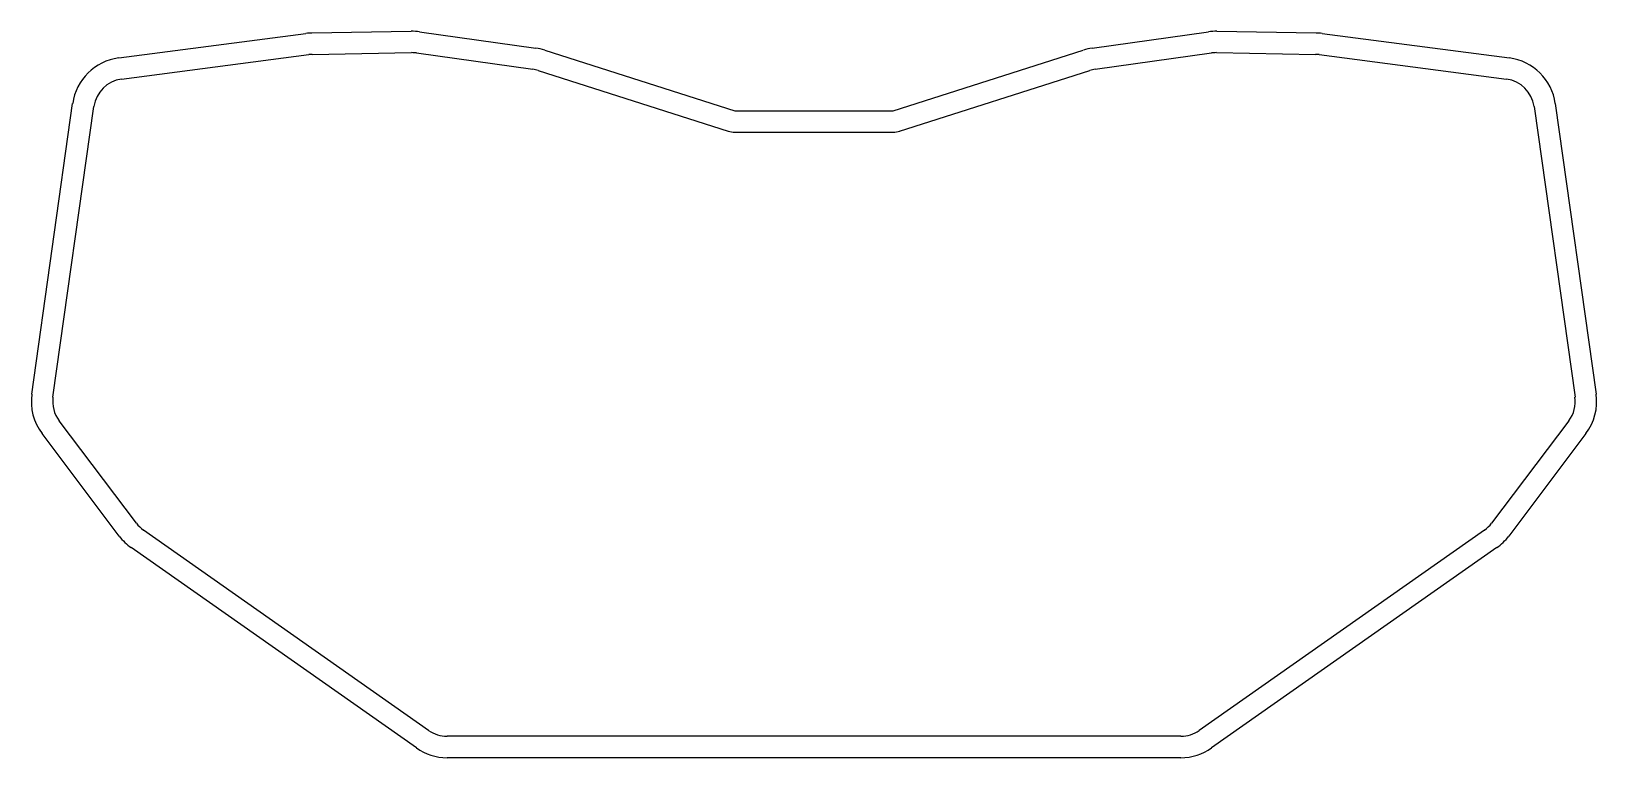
# Model space of a CAD drawing. Header units: millimetres. Extents: x 66 to 359, y -199 to -63.
import ezdxf

# ---------------------------------------------------------------- set-up
doc = ezdxf.new("R2010")
doc.units = ezdxf.units.MM

msp = doc.modelspace()

# ---------------------------------------------------------------- linework, layer by layer
for p, q in [((82.29, -67.88), (117.33, -63.3)), ((118.45, -63.22), (137.01, -62.9)), ((138.57, -63), (160.34, -66.06)), ((264.41, -66.06), (286.18, -63)), ((287.74, -62.9), (306.3, -63.22)), ((307.43, -63.3), (342.47, -67.88)), ((82.81, -71.85), (117.85, -67.27)), ((118.52, -67.22), (137.08, -66.9)), ((138.02, -66.96), (159.79, -70.02)), ((161.99, -66.43), (197.57, -77.79)), ((227.19, -77.79), (262.76, -66.43)), ((264.97, -70.02), (286.74, -66.96)), ((287.68, -66.9), (306.23, -67.22)), ((306.91, -67.27), (341.95, -71.85)), ((160.78, -70.25), (196.35, -81.6)), ((228.4, -81.6), (263.98, -70.25)), ((66.04, -130.79), (73.68, -76.4)), ((70, -131.35), (77.64, -76.96)), ((197.57, -77.79), (227.19, -77.79)), ((347.11, -76.96), (354.76, -131.35)), ((351.07, -76.4), (358.72, -130.79)), ((197.57, -81.79), (227.19, -81.79)), ((85.6, -154.97), (71.15, -135.8)), ((353.61, -135.8), (339.16, -154.97)), ((82.41, -157.38), (67.96, -138.2)), ((356.8, -138.2), (342.35, -157.38)), ((140.28, -193.76), (86.94, -156.27)), ((337.81, -156.27), (284.47, -193.76)), ((137.98, -197.03), (84.64, -159.54)), ((340.11, -159.54), (286.77, -197.03)), ((281.02, -194.85), (143.73, -194.85)), ((281.02, -198.85), (143.73, -198.85))]:
    msp.add_line(p, q)
for centre, radius, start, end in [((118.62, -73.22), 10, 90.9726, 97.4463), ((137.18, -72.9), 10, 82, 90.9726), ((287.58, -72.9), 10, 89.0274, 98), ((306.13, -73.22), 10, 82.5537, 89.0274), ((118.62, -73.22), 6, 90.9726, 97.4463), ((137.18, -72.9), 6, 82, 90.9726), ((158.95, -75.96), 10, 72.2933, 82), ((265.81, -75.96), 10, 98, 107.7067), ((287.58, -72.9), 6, 89.0274, 98), ((306.13, -73.22), 6, 82.5537, 89.0274), ((83.59, -77.8), 10, 97.4463, 172), ((158.95, -75.96), 6, 72.2933, 82), ((265.81, -75.96), 6, 98, 107.7067), ((341.17, -77.8), 10, 8, 82.5537), ((83.59, -77.8), 6, 97.4463, 172), ((341.17, -77.8), 6, 8, 82.5537), ((196.05, -82.56), 5, 432.2933, 432.3048), ((228.71, -82.56), 5, 467.6952, 467.7067), ((197.57, -77.79), 4, 252.2933, 270), ((227.19, -77.79), 4, 270, 287.7067), ((75.94, -132.18), 10, 172, 216.9919), ((75.94, -132.18), 6, 172, 216.9953), ((348.81, -132.18), 6, 323, 368), ((348.81, -132.18), 10, 323, 368), ((71.95, -135.19), 5, 216.9838, 217), ((90.39, -151.36), 6, 217, 234.8979), ((334.36, -151.36), 6, 305.1021, 323), ((90.39, -151.36), 10, 217, 234.8979), ((334.36, -151.36), 10, 305.1021, 323), ((87.52, -155.45), 5, 234.8979, 234.9094), ((337.24, -155.45), 5, 305.0906, 305.1021), ((143.73, -188.85), 6, 234.8979, 270), ((281.02, -188.85), 6, 270, 305.1021), ((143.73, -188.85), 10, 234.8979, 270), ((281.02, -188.85), 10, 270, 305.1021)]:
    msp.add_arc(centre, radius, start, end)

doc.saveas('drawing.dxf')
